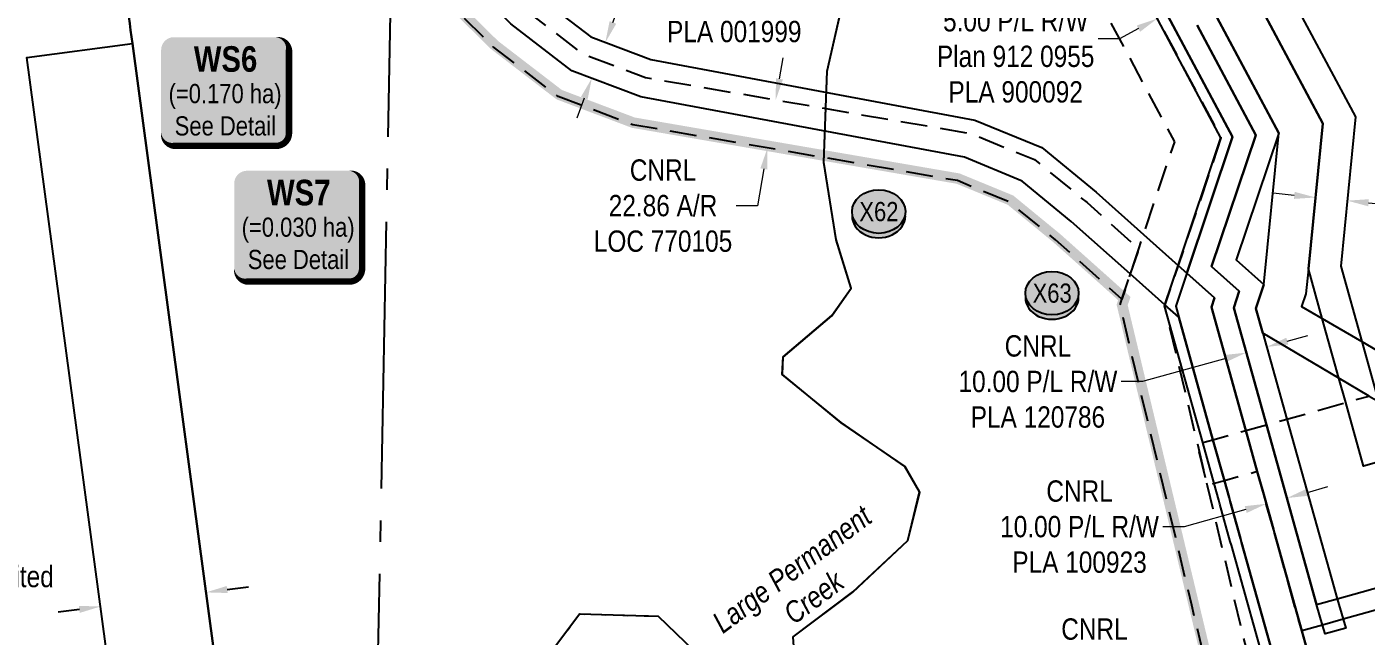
# Model space of a CAD drawing. Extents: x 405326 to 424052, y 6044755 to 6062236.
# Drawn here: x 411770 to 412399, y 6058086 to 6058372 of the extents above; entities that cross this region are included whole.
import ezdxf
from ezdxf.enums import TextEntityAlignment as Align

# ---------------------------------------------------------------- set-up
doc = ezdxf.new("R2010")
doc.units = 0
doc.header["$LTSCALE"] = 5
for name, pattern in [('foc-ACCESSROAD', [3.75, 2.5, -1.25]), ('foc-QUARTERLINE', [33, 25, -3, 2, -3]), ('foc-WHEELTRACKS', [2, 0.4, -1.6])]:
    doc.linetypes.add(name, pattern=pattern)
for name, color, linetype in [('F-AR', 190, 'foc-ACCESSROAD'), ('F-RW', 190, 'Continuous'), ('F-WS', 190, 'foc-ACCESSROAD'), ('L-SECQ', 8, 'foc-QUARTERLINE'), ('L-TITLEDB', 4, 'Continuous'), ('L-TITLEDB-T', 4, 'Continuous'), ('P-CROSSINGS', 250, 'Continuous'), ('P-PROPOSED', 10, 'Continuous'), ('P-TEMP-BLOCKS', 250, 'Continuous'), ('T-CREEK', 160, 'Continuous'), ('T-WATER-P3', 160, 'foc-WHEELTRACKS'), ('T-WATER-T', 170, 'Continuous')]:
    doc.layers.add(name, color=color, linetype=linetype)
doc.layers.add('F-AR-T', color=190, linetype='Continuous', lineweight=9)
doc.layers.add('F-RW-T', color=190, linetype='Continuous', lineweight=9)
doc.styles.add('80', font='ARIALN.TTF', dxfattribs={"height": 10})
doc.styles.add('80CG', font='ARIALN.TTF', dxfattribs={"height": 10})
doc.styles.add('80L', font='ARIALN.TTF', dxfattribs={"height": 10})
doc.styles.add('BOLD', font='ARIALNB.TTF')
doc.styles.add('Crossing', font='ARIALN.TTF', dxfattribs={"height": 10})
doc.styles.add('foc-LtypeFont', font='ARIALN.TTF', dxfattribs={"height": 7.35})
doc.linetypes.add('foc-TOPO-flowdirection-NOLINE', pattern='A,0,[">",foc-LtypeFont,S=0.3,R=0,X=0,Y=-0.945],-20,[">",foc-LtypeFont,S=0.3,R=0,X=0,Y=-0.945],0', length=20)
doc.dimstyles.new('Compass 5 000', dxfattribs={"dimscale": 5, "dimtxt": 9, "dimasz": 2, "dimexe": 0.2, "dimexo": 0.0625, "dimgap": 0.5, "dimtad": 0, "dimtih": 1, "dimtoh": 1, "dimzin": 0, "dimdsep": 46, "dimtxsty": '80CG', "dimcen": 0.1, "dimse1": 1, "dimse2": 1, "dimclrd": 256, "dimclrt": 256, "dimaunit": 1, "dimadec": 4, "dimazin": 0, "dimtfac": 0.06, "dimtofl": 0, "dimtmove": 0, "dimatfit": 1, "dimfxl": 0.2, "dimtolj": 1, "dimtzin": 0, "dimlwd": -1, "dimarcsym": 0})

# ---------------------------------------------------------------- blocks, each defined once
blk = doc.blocks.new('*D821')
at = {"layer": 'L-TITLEDB-T', "transparency": 16777216}
for p, q in [((411864.39, 6058108.06), (411874.3, 6058109.39)), ((411795.03, 6058098.75), (411785.12, 6058097.42))]:
    blk.add_line(p, q, dxfattribs=at)
for points in [[(411864.17, 6058109.71), (411864.61, 6058106.41), (411854.48, 6058106.73)], [(411794.81, 6058100.4), (411795.25, 6058097.1), (411804.94, 6058100.08)]]:
    blk.add_solid(points, dxfattribs=at)
at = {"layer": 'L-TITLEDB-T', "transparency": 16777216, "insert": (411715.86, 6058097.42), "char_height": 10, "attachment_point": 5, "style": '80CG'}
blk.add_mtext('\\A1;Alberta Resources Limited\\P50.00 Railway \\PPlan 792 0886', dxfattribs=at)
blk = doc.blocks.new('*D840')
at = {"layer": 'F-AR-T', "transparency": 16777216}
for p, q in [((412123.4, 6058347.56), (412125.1, 6058357.41)), ((412116.12, 6058305.32), (412113.15, 6058288.06)), ((412113.15, 6058288.06), (412103.15, 6058288.06))]:
    blk.add_line(p, q, dxfattribs=at)
for points in [[(412121.76, 6058347.84), (412125.04, 6058347.28), (412121.7, 6058337.7)], [(412114.48, 6058305.61), (412117.77, 6058305.04), (412117.82, 6058315.18)]]:
    blk.add_solid(points, dxfattribs=at)
at = {"layer": 'F-AR-T', "transparency": 16777216, "insert": (412068.82, 6058288.06), "char_height": 10, "attachment_point": 5, "style": '80CG'}
blk.add_mtext('\\A1;CNRL\\P22.86 A/R\\PLOC 770105', dxfattribs=at)
blk = doc.blocks.new('*D841')
at = {"layer": 'F-RW-T', "transparency": 16777216}
for p, q in [((412045.32, 6058374.05), (412053.15, 6058394.72)), ((412053.15, 6058394.72), (412063.15, 6058394.72)), ((412031.87, 6058338.53), (412028.33, 6058329.18))]:
    blk.add_line(p, q, dxfattribs=at)
for points in [[(412043.76, 6058374.64), (412046.88, 6058373.46), (412041.78, 6058364.7)], [(412030.32, 6058339.12), (412033.43, 6058337.94), (412035.42, 6058347.88)]]:
    blk.add_solid(points, dxfattribs=at)
at = {"layer": 'F-RW-T', "transparency": 16777216, "insert": (412102.24, 6058394.72), "char_height": 10, "attachment_point": 5, "style": '80CG'}
blk.add_mtext('\\A1;PGI\\P18.00 P/L R/W\\PPlan 022 1872\\PPLA 001999', dxfattribs=at)
blk = doc.blocks.new('*D845')
at = {"layer": 'F-RW-T', "transparency": 16777216}
for p, q in [((412371.05, 6058153.64), (412380.68, 6058156.33)), ((412342.15, 6058145.57), (412313.28, 6058137.5)), ((412313.28, 6058137.5), (412303.28, 6058137.5))]:
    blk.add_line(p, q, dxfattribs=at)
for points in [[(412370.6, 6058155.24), (412371.5, 6058152.03), (412361.42, 6058150.95)], [(412341.7, 6058147.17), (412342.6, 6058143.96), (412351.78, 6058148.26)]]:
    blk.add_solid(points, dxfattribs=at)
at = {"layer": 'F-RW-T', "transparency": 16777216, "insert": (412264.19, 6058137.5), "char_height": 10, "attachment_point": 5, "style": '80CG'}
blk.add_mtext('\\A1;CNRL\\P10.00 P/L R/W\\PPLA 100923', dxfattribs=at)
blk = doc.blocks.new('*D848')
at = {"layer": 'F-RW-T', "transparency": 16777216}
for p, q in [((412364.93, 6058292.93), (412354.98, 6058293.92)), ((412399.76, 6058289.46), (412409.71, 6058288.47))]:
    blk.add_line(p, q, dxfattribs=at)
for points in [[(412365.09, 6058294.59), (412364.76, 6058291.27), (412374.88, 6058291.94)], [(412399.92, 6058291.12), (412399.59, 6058287.81), (412389.8, 6058290.45)]]:
    blk.add_solid(points, dxfattribs=at)
at = {"layer": 'F-RW-T', "transparency": 16777216, "insert": (412448.79, 6058288.47), "char_height": 10, "attachment_point": 5, "style": '80CG'}
blk.add_mtext('\\A1;CNRL\\P15.00 P/L R/W\\PPLA 190249\\P(Expired)', dxfattribs=at)
blk = doc.blocks.new('*D849')
at = {"layer": 'F-RW-T', "transparency": 16777216}
for p, q in [((412361.64, 6058224.53), (412371.27, 6058227.22)), ((412332.75, 6058216.47), (412293.76, 6058205.58)), ((412293.76, 6058205.58), (412283.76, 6058205.58))]:
    blk.add_line(p, q, dxfattribs=at)
for points in [[(412361.19, 6058226.14), (412362.09, 6058222.93), (412352.01, 6058221.85)], [(412332.3, 6058218.07), (412333.19, 6058214.86), (412342.38, 6058219.16)]]:
    blk.add_solid(points, dxfattribs=at)
at = {"layer": 'F-RW-T', "transparency": 16777216, "insert": (412244.67, 6058205.58), "char_height": 10, "attachment_point": 5, "style": '80CG'}
blk.add_mtext('\\A1;CNRL\\P10.00 P/L R/W\\PPLA 120786', dxfattribs=at)
blk = doc.blocks.new('*D850')
at = {"layer": 'F-RW-T', "transparency": 16777216}
for p, q in [((412313.87, 6058382.91), (412322.68, 6058387.63)), ((412283, 6058366.41), (412273, 6058366.41)), ((412291.82, 6058371.13), (412283, 6058366.41))]:
    blk.add_line(p, q, dxfattribs=at)
for points in [[(412313.08, 6058384.38), (412314.65, 6058381.44), (412305.05, 6058378.2)], [(412291.04, 6058372.59), (412292.61, 6058369.66), (412300.64, 6058375.84)]]:
    blk.add_solid(points, dxfattribs=at)
at = {"layer": 'F-RW-T', "transparency": 16777216, "insert": (412234.23, 6058366.41), "char_height": 10, "attachment_point": 5, "style": '80CG'}
blk.add_mtext('\\A1;CNRL\\P5.00 P/L R/W\\PPlan 912 0955\\PPLA 900092', dxfattribs=at)
blk = doc.blocks.new('*U1027')
h = blk.add_hatch(color=191)
edge = h.paths.add_edge_path()
edge.add_line((-24, -32.51), (24, -32.51))
edge.add_arc((24, -26.51), 6, 270, 360)
edge.add_line((30, -26.51), (30, 12.5))
edge.add_arc((24, 12.5), 6, 0, 90)
edge.add_line((24, 18.5), (-24, 18.5))
edge.add_arc((-24, 12.5), 6, 90, 180)
edge.add_line((-30, 12.5), (-30, -26.51))
edge.add_arc((-24, -26.51), 6, 180, 270)
at = {"color": 250, "flags": 128}
blk.add_lwpolyline([(-24, -32.51, 3, 3, 0), (24, -32.51, 3, 3, 0.414214), (30, -26.51, 3, 3, 0), (30, 12.5, 3, 0, 0.414214), (24, 18.5, 0, 0, 0), (-24, 18.5, 0, 0, 0.414214), (-30, 12.5, 0, 0, 0), (-30, -26.51, 0, 3, 0.414214)], format="xyseb", close=True, dxfattribs=at)
at = {"flags": 128}
blk.add_lwpolyline([(-17.88, 15.76, 0, 7.5, 0), (0, 0, 0, 0, 0)], format="xyseb", dxfattribs=at)
at = {"color": 250}
for tag, p, height, style in [('TEMP_AREA_W1_001', (-9.21, 2.24), 12, 'BOLD'), ('ENTER_TEXT_001', (-30.66, -12.47), 9, '80')]:
    blk.add_attdef(tag, p, '', height=height, dxfattribs=dict(at, style=style))
blk = doc.blocks.new('xing2')
h = blk.add_hatch(color=50)
h.dxf.hatch_style = 1
edge = h.paths.add_edge_path()
edge.add_ellipse((0, 0), major_axis=(-12.5, 0), ratio=0.816297, start_angle=0, end_angle=360)
h = blk.add_hatch(color=250)
h.dxf.hatch_style = 1
edge = h.paths.add_edge_path()
edge.add_ellipse((0, -2.05), major_axis=(-12.5, 0), ratio=0.816297, start_angle=0, end_angle=180)
edge.add_line((12.5, -2.05), (12.5, 0))
edge.add_ellipse((0, 0), major_axis=(-12.5, 0), ratio=0.816297, start_angle=0, end_angle=180, ccw=False)
edge.add_line((-12.5, 0), (-12.5, -2.05))
at = {"color": 250}
blk.add_ellipse((0, 0), major_axis=(-12.5, 0), ratio=0.816297, dxfattribs=at)
blk.add_ellipse((0, -2.05), major_axis=(-12.5, 0), ratio=0.816297, start_param=0, end_param=3.141593, dxfattribs=at)
at = {"color": 250, "style": 'Crossing'}
blk.add_attdef('CROSSING', text='', height=9, dxfattribs=at).set_placement((0.09, 0.02), align=Align.MIDDLE_CENTER)
at = {"color": 250, "style": 'Crossing', "flags": 1}
for tag, p in [('OWNER', (0.09, -12.49)), ('DESCRIPTION', (0.09, -25.77)), ('LOCATION', (0.09, -39.3)), ('DWG_REF', (0.09, -52.84))]:
    blk.add_attdef(tag, text='', height=9, dxfattribs=at).set_placement(p, align=Align.MIDDLE_CENTER)
blk = doc.blocks.new('*U1121')
h = blk.add_hatch(color=111)
edge = h.paths.add_edge_path()
edge.add_line((-24, -33.52), (24, -33.52))
edge.add_arc((24, -27.52), 6, 270, 360)
edge.add_line((30, -27.52), (30, 12.5))
edge.add_arc((24, 12.5), 6, 0, 90)
edge.add_line((24, 18.5), (-24, 18.5))
edge.add_arc((-24, 12.5), 6, 90, 180)
edge.add_line((-30, 12.5), (-30, -27.52))
edge.add_arc((-24, -27.52), 6, 180, 270)
at = {"color": 250, "flags": 128}
blk.add_lwpolyline([(-24, -33.52, 3, 3, 0), (24, -33.52, 3, 3, 0.414214), (30, -27.52, 3, 3, 0), (30, 12.5, 3, 0, 0.414214), (24, 18.5, 0, 0, 0), (-24, 18.5, 0, 0, 0.414214), (-30, 12.5, 0, 0, 0), (-30, -27.52, 0, 3, 0.414214)], format="xyseb", close=True, dxfattribs=at)
at = {"flags": 128}
blk.add_lwpolyline([(-13.56, -24.58, 0, 7.5, 0), (0, 0, 0, 0, 0)], format="xyseb", dxfattribs=at)
at = {"color": 250}
for tag, p, height, style in [('TEMP_AREA_W1_001', (-9.21, 2.24), 12, 'BOLD'), ('ENTER_TEXT_001', (-30.66, -12.47), 9, '80')]:
    blk.add_attdef(tag, p, '', height=height, dxfattribs=dict(at, style=style))

msp = doc.modelspace()

# ---------------------------------------------------------------- linework, layer by layer
at = {"layer": 'F-AR', "flags": 128}
for points in [[(411737.728, 6058466.1), (411748.461, 6058465.715), (411767.196, 6058466.641), (411787.236, 6058468.706), (411806.103, 6058471.5), (411839.011, 6058475.711), (411846.044, 6058475.661), (411864.632, 6058475.529), (411869.271, 6058474.364), (411884.118, 6058470.636), (411915.718, 6058459.798), (411941.077, 6058442.032), (411942.255, 6058440.873), (412004.187, 6058379.945), (412030.889, 6058359.451), (412060.627, 6058348.221), (412213.289, 6058321.934), (412243.113, 6058309.68), (412267.707, 6058289.509), (412291.935, 6058267.864), (412291.478, 6058266.505), (412287.967, 6058256.054), (412284.017, 6058244.295), (412276.69, 6058250.864), (412252.845, 6058272.136), (412231.262, 6058289.836), (412206.929, 6058299.834), (412054.597, 6058326.066), (412019.652, 6058339.26), (411989.156, 6058362.667), (411941.643, 6058409.408), (411926.402, 6058424.402), (411905.247, 6058439.222), (411877.615, 6058448.699), (411861.726, 6058452.689), (411850.194, 6058452.771), (411840.199, 6058452.842), (411833.762, 6058452.125), (411790.117, 6058446.022), (411768.934, 6058443.84), (411748.617, 6058442.835), (411733.649, 6058443.372), (411710.507, 6058451.326), (411701.642, 6058454.326), (411698.323, 6058456.201), (411679.054, 6058467.01), (411665.741, 6058473.978), (411595.778, 6058512.771), (411494.832, 6058606.281), (411487.532, 6058613.044), (411483.012, 6058617.188), (411475.68, 6058624.016), (411464.665, 6058634.226), (411453.667, 6058644.401), (411293.809, 6058792.379), (411262.061, 6058808.261), (411158.586, 6058860.086), (411128.71, 6058874.948), (411063.374, 6058907.684), (410808.555, 6059007.783), (410731.279, 6059009.846), (410723.264, 6059010.059), (410723.142, 6059013.539), (410723.044, 6059016.359), (410722.693, 6059026.368), (410722.472, 6059030.051), (410722.399, 6059032.972), (410730.405, 6059032.818), (410813.118, 6059030.641), (411072.676, 6058928.723), (411129.209, 6058900.413), (411159.084, 6058885.452), (411306.924, 6058811.418), (411311.388, 6058807.282), (411469.763, 6058660.604), (411480.77, 6058650.401), (411491.794, 6058640.193), (411492.389, 6058639.653), (411499.168, 6058633.351), (411499.786, 6058632.807), (411503.173, 6058629.671), (411510.48, 6058622.905), (411514.34, 6058619.362), (411569.974, 6058567.817), (411577.309, 6058561.025), (411609.252, 6058531.479), (411676.817, 6058493.962), (411690.076, 6058486.865), (411711.089, 6058475.28), (411737.728, 6058466.1)], [(415923.264, 6054736.242), (415930.246, 6054734.844), (415953.47, 6054738.365), (415960.494, 6054739.429), (415979.685, 6054746.357), (415992.577, 6054751.01), (416488.77, 6055136.055), (416757.219, 6055346.757), (416839.048, 6055410.983), (416850.896, 6055420.28), (416874.403, 6055438.699), (416899.582, 6055458.416), (416900.238, 6055458.923), (416907.455, 6055464.579), (416928.701, 6055481.221), (416936.574, 6055487.384), (417052.359, 6055578.067), (417062.872, 6055586.366), (417068.057, 6055590.458), (417090.748, 6055608.322), (417115.866, 6055628.138), (417131.641, 6055640.428), (417143.472, 6055649.699), (417159.204, 6055662.043), (417184.341, 6055681.775), (417485.937, 6055918.493), (417501.668, 6055930.841), (417571.347, 6055985.535), (417601.949, 6056009.558), (417692.273, 6056080.461), (417908.501, 6056245.328), (417909.606, 6056246.178), (417933.46, 6056264.371), (417947.157, 6056274.808), (418072.619, 6056370.484), (418140.146, 6056421.996), (418156.114, 6056434.177), (418176.083, 6056449.413), (418182.492, 6056454.267), (418184.051, 6056455.507), (418193.469, 6056441.083), (418195.015, 6056438.715), (418187.05, 6056432.627), (418166.797, 6056417.147), (418150.84, 6056404.95), (418084.818, 6056354.489), (417979.576, 6056274.233), (417945.659, 6056248.379), (417940.91, 6056244.753), (417929.753, 6056236.253), (417764.029, 6056109.985), (417744.662, 6056095.217), (417704.544, 6056064.627), (417601.48, 6055983.726), (417570.877, 6055959.704), (417514.036, 6055915.085), (417498.305, 6055902.736), (417196.801, 6055666.089), (417171.656, 6055646.348), (417155.924, 6055634.003), (417144.088, 6055624.727), (417128.324, 6055612.457), (417103.186, 6055592.644), (417075.206, 6055570.622), (416948.999, 6055471.74), (416941.129, 6055465.574), (416931.924, 6055458.358), (416919.885, 6055448.93), (416912.016, 6055442.764), (416886.839, 6055423.042), (416863.269, 6055404.574), (416851.473, 6055395.314), (416756.746, 6055320.963), (416501.117, 6055120.323), (416074.933, 6054789.596), (416057.462, 6054776.04), (416002.34, 6054733.272), (415981.724, 6054725.831), (415968.832, 6054721.179), (415965.434, 6054719.952), (415953.094, 6054718.081), (415937.053, 6054715.65), (415929.768, 6054714.546), (415922.887, 6054715.922), (415921.458, 6054716.209), (415867.274, 6054727.049), (415774.488, 6054761.356), (415125.885, 6055010.655), (415056.365, 6055037.376), (414897.22, 6055099.804), (414833.542, 6055144.988), (414799.506, 6055179.013), (414690.73, 6055318.716), (414653.998, 6055350.612), (414572.209, 6055403.461), (414529.343, 6055437.123), (414461.949, 6055505.541), (414461.266, 6055506.768), (414370.968, 6055669.477), (414353.996, 6055686.439), (414346.311, 6055690.561), (414316.447, 6055706.582), (414315.436, 6055707.124), (414261.65, 6055720.117), (414255.418, 6055721.622), (414237.829, 6055723.124), (414174.83, 6055728.502), (414074.625, 6055730.496), (414026.072, 6055743.414), (413984.446, 6055781.822), (413898.96, 6055904.499), (413863.652, 6055950.587), (413844.429, 6055967.969), (413774.868, 6056000.798), (413676.108, 6056020.696), (413645.674, 6056033.287), (413531.694, 6056096.775), (413521.651, 6056104.386), (413475.726, 6056139.194), (413442.188, 6056177.797), (413391.404, 6056274.696), (413384.283, 6056288.285), (413380.861, 6056294.813), (413353.016, 6056333.334), (413343.129, 6056347.019), (413328.384, 6056363.989), (413311.047, 6056383.953), (413261.396, 6056424.812), (413189.601, 6056464.66), (413089.305, 6056539.582), (413023.411, 6056611.556), (412888.005, 6056783.881), (412838.506, 6056820.791), (412744.217, 6056876.271), (412714.388, 6056893.824), (412655.947, 6056928.209), (412623.501, 6056964.709), (412599.579, 6057001.404), (412579.181, 6057072.543), (412570.379, 6057101.728), (412553.46, 6057173.76), (412535.278, 6057251.182), (412489.073, 6057487.981), (412485.203, 6057507.818), (412479.237, 6057538.396), (412474.387, 6057567.144), (412471.812, 6057582.408), (412469.249, 6057597.602), (412466.674, 6057612.863), (412465.024, 6057622.645), (412465.22, 6057628.622), (412466.669, 6057672.716), (412463.863, 6057703.474), (412462.413, 6057710.542), (412460.339, 6057720.646), (412452.582, 6057759.104), (412436.625, 6057806.675), (412357.132, 6057970.54), (412352.982, 6057982.197), (412342.721, 6058011.047), (412333.065, 6058042.811), (412328.729, 6058057.121), (412322.438, 6058077.241), (412316.843, 6058100.644), (412283.152, 6058241.579), (412284.045, 6058244.237), (412287.986, 6058256.038), (412291.514, 6058266.47), (412291.962, 6058267.806), (412294.237, 6058274.584), (412308.84, 6058318.093), (412267.435, 6058395.408), (412259.804, 6058409.675), (412255.984, 6058416.807), (412248.536, 6058430.769), (412271.544, 6058430.258), (412278.064, 6058418.064), (412285.652, 6058403.876), (412289.472, 6058396.729), (412297.1, 6058382.462), (412330.546, 6058319.913), (412310.473, 6058260.106), (412304.236, 6058241.541), (412304.067, 6058241.04), (412319.483, 6058176.327), (412324.103, 6058156.861), (412341.687, 6058082.678), (412347.676, 6058062.837), (412352.042, 6058048.357), (412356.417, 6058033.879), (412361.359, 6058017.505), (412374.116, 6057981.779), (412375.286, 6057978.512), (412381.983, 6057964.738), (412393.485, 6057941.087), (412454.989, 6057814.729), (412471.808, 6057764.794), (412481.065, 6057719.204), (412483.126, 6057709.029), (412483.72, 6057706.098), (412486.574, 6057676.285), (412486.677, 6057672.674), (412486.266, 6057660.171), (412485.525, 6057637.616), (412485.078, 6057623.993), (412485.545, 6057621.223), (412488.118, 6057605.962), (412490.679, 6057590.77), (412493.253, 6057575.505), (412494.365, 6057568.778), (412498.341, 6057545.186), (412498.574, 6057543.802), (412498.864, 6057542.226), (412504.262, 6057514.562), (412508.132, 6057494.726), (412554.833, 6057255.385), (412574.098, 6057173.352), (412589.726, 6057106.816), (412598.404, 6057078.055), (412617.974, 6057009.806), (412640.254, 6056975.631), (412668.145, 6056944.236), (412714.829, 6056916.767), (412744.659, 6056899.214), (412849.586, 6056837.474), (412902.088, 6056798.325), (413038.671, 6056624.505), (413102.784, 6056554.476), (413200.487, 6056481.49), (413272.695, 6056441.414), (413325.048, 6056398.331), (413355.337, 6056363.456), (413358.952, 6056359.3), (413378.024, 6056332.84), (413397.26, 6056306.16), (413397.949, 6056305.168), (413399.834, 6056301.571), (413403.614, 6056294.36), (413406.955, 6056287.984), (413458.771, 6056189.119), (413489.197, 6056154.096), (413522.122, 6056129.095), (413542.373, 6056113.718), (413654.392, 6056051.322), (413681.96, 6056039.917), (413781.203, 6056019.922), (413855.644, 6055984.79), (413878.417, 6055964.196), (413915.109, 6055916.304), (413999.608, 6055795.042), (414035.997, 6055761.469), (414077.436, 6055750.443), (414175.229, 6055748.495), (414258.633, 6055741.421), (414316.839, 6055727.36), (414322.628, 6055725.961), (414346.736, 6055713.028), (414366.048, 6055702.667), (414387.091, 6055681.639), (414478.112, 6055517.631), (414489.386, 6055506.181), (414542.696, 6055452.064), (414583.837, 6055419.757), (414666.041, 6055366.64), (414705.314, 6055332.54), (414814.523, 6055192.279), (414846.489, 6055160.321), (414906.798, 6055117.528), (415056.929, 6055058.637), (415063.668, 6055055.994), (415076.468, 6055051.074), (415126.283, 6055031.927), (415781.544, 6054780.069), (415872.736, 6054746.352), (415923.264, 6054736.242)]]:
    msp.add_lwpolyline(points, close=True, dxfattribs=at)
at = {"layer": 'F-RW'}
for points in [[(412358.179, 6058065.933), (412340.242, 6058130.136), (412339.72, 6058132.002), (412334.862, 6058149.391), (412334.342, 6058151.255), (412332.156, 6058159.076), (412326.777, 6058178.331), (412310.741, 6058235.728), (412304.236, 6058241.541), (412287.967, 6058256.054), (412260.332, 6058280.707), (412237.243, 6058299.643), (412210.165, 6058310.769), (412058.429, 6058339.185), (412026.088, 6058351.398), (411997.489, 6058373.348), (411942.892, 6058427.048), (411942.003, 6058427.924), (411934.557, 6058435.259), (411905.085, 6058455.905), (411871.199, 6058467.65), (411836.681, 6058468.313), (411802.466, 6058465.221), (411744.248, 6058460.472)], [(412399.978, 6058198.782), (412385.859, 6058207.152), (412350.214, 6058228.285), (412346.962, 6058239.934), (412350.716, 6058251.082), (412357.749, 6058322.096), (412318.863, 6058394.789)], [(412318.863, 6058394.789), (412357.749, 6058322.096), (412337.703, 6058262.635), (412350.716, 6058251.082), (412346.962, 6058239.934), (412350.214, 6058228.285), (412361.46, 6058187.994), (412382.315, 6058113.289), (412385.076, 6058103.699), (412387.842, 6058094.098), (412389.052, 6058089.898), (412389.052, 6058089.898), (412379.423, 6058087.2), (412378.189, 6058091.396), (412375.369, 6058100.986), (412351.831, 6058185.299), (412336.504, 6058240.21), (412339.122, 6058248.002), (412326.12, 6058259.558), (412346.882, 6058321.216), (412319.306, 6058372.764)], [(412009.305, 6058386.947), (412034.909, 6058367.297), (412063.158, 6058356.602), (412215.12, 6058328.143), (412246.545, 6058315.341), (412272.007, 6058294.408), (412294.237, 6058274.584), (412310.473, 6058260.106), (412314.532, 6058256.491), (412327.511, 6058244.931), (412326.023, 6058240.482), (412342.192, 6058182.597), (412347.569, 6058163.344), (412350.262, 6058153.701), (412355.123, 6058136.3), (412355.641, 6058134.445), (412368.428, 6058088.664), (412377.536, 6058056.052)], [(412363.938, 6058385.319), (412393.711, 6058329.712), (412386.749, 6058259.754), (412396.643, 6058224.312), (412404.477, 6058196.247)], [(412353.399, 6058064.506), (412335.429, 6058128.788), (412334.908, 6058130.656), (412330.05, 6058148.041), (412329.528, 6058149.909), (412327.354, 6058157.72), (412321.974, 6058176.975), (412304.067, 6058241.04), (412304.236, 6058241.541), (412310.473, 6058260.106), (412330.546, 6058319.913), (412297.1, 6058382.462)], [(412440.713, 6058108.9), (412387.842, 6058094.098), (412378.189, 6058091.396), (412368.428, 6058088.664), (412355.641, 6058134.445), (412355.122, 6058136.3), (412350.262, 6058153.701), (412347.569, 6058163.343), (412342.191, 6058182.597), (412326.023, 6058240.482), (412327.511, 6058244.93), (412314.532, 6058256.491), (412335.972, 6058320.366), (412304.505, 6058379.208)], [(412304.505, 6058379.208), (412335.972, 6058320.366), (412314.532, 6058256.491), (412309.295, 6058240.905), (412310.741, 6058235.728), (412326.778, 6058178.327), (412332.158, 6058159.072), (412334.342, 6058151.255), (412334.862, 6058149.391), (412339.72, 6058132.002), (412340.242, 6058130.136), (412358.179, 6058065.933)], [(412348.874, 6058381.678), (412378.334, 6058326.656), (412371.545, 6058258.433), (412370.387, 6058246.797), (412368.329, 6058240.784), (412378.05, 6058235.128), (412396.643, 6058224.312), (412427.296, 6058206.479)], [(412411.804, 6058170.001), (412397.356, 6058165.967), (412389.05, 6058195.721), (412385.859, 6058207.152), (412378.05, 6058235.128), (412371.545, 6058258.433), (412378.334, 6058326.656), (412348.874, 6058381.678)], [(412319.305, 6058372.762), (412346.872, 6058321.226), (412326.118, 6058259.56), (412339.115, 6058248.004), (412336.5, 6058240.211), (412351.829, 6058185.297), (412351.829, 6058185.297), (412375.369, 6058100.986), (412385.076, 6058103.699), (412437.979, 6058118.487)]]:
    msp.add_lwpolyline(points, dxfattribs=at)
at = {"layer": 'F-WS', "flags": 128}
msp.add_lwpolyline([(412482.585, 6058201.138), (412534.62, 6058013.874), (412540.136, 6057994.025), (412488.198, 6057979.525), (412466.339, 6057973.429), (412446.869, 6057967.994), (412435.532, 6057964.832), (412432.256, 6057963.916), (412412.436, 6057958.381), (412406.593, 6057970.856), (412398.051, 6057951.437), (412395.375, 6057945.349), (412393.485, 6057941.087), (412381.983, 6057964.738), (412384.068, 6057969.423), (412386.751, 6057975.49), (412389.399, 6057981.477), (412395.317, 6057994.85), (412393.631, 6057998.439), (412381.564, 6058041.632), (412377.536, 6058056.051), (412368.428, 6058088.664), (412355.641, 6058134.445), (412355.123, 6058136.3), (412350.262, 6058153.701), (412347.569, 6058163.344), (412332.156, 6058159.076), (412327.351, 6058157.744), (412324.103, 6058156.861), (412319.483, 6058176.327), (412321.972, 6058177), (412326.777, 6058178.331), (412342.192, 6058182.597), (412351.831, 6058185.297), (412361.46, 6058187.993), (412389.05, 6058195.721), (412399.978, 6058198.782), (412404.477, 6058196.247), (412424.628, 6058184.895), (412463.324, 6058195.747), (412482.585, 6058201.138)], close=True, dxfattribs=at)
at = {"layer": 'L-SECQ'}
msp.add_line((411933.495, 6057990.515), (411948.359, 6058754.709), dxfattribs=at)
at = {"layer": 'L-TITLEDB', "linetype": 'Continuous'}
msp.add_lwpolyline([(411819.916, 6058364.208, 0.0142159), (411803.702, 6058463.525, -0.0142159)], format="xyb", close=True, dxfattribs=at)
for points in [[(411819.347, 6057992.775), (411770.374, 6058357.566), (411819.916, 6058364.208), (411869.915, 6057991.774), (411917.03, 6057640.816), (411925.608, 6057585.08), (411987.192, 6057184.981), (411995.949, 6057128.086), (411987.192, 6057184.981), (411925.608, 6057585.08), (411917.03, 6057640.816), (411869.915, 6057991.774), (411819.916, 6058364.208)], [(411819.347, 6057992.775), (411867.487, 6057634.174), (411917.997, 6057193.722), (411918.844, 6057186.335), (411926.591, 6057118.785), (411918.844, 6057186.335), (411917.997, 6057193.722), (411867.487, 6057634.174), (411819.347, 6057992.775), (411770.374, 6058357.566)]]:
    msp.add_lwpolyline(points, dxfattribs=at)
at = {"layer": 'P-PROPOSED', "const_width": 4.998, "flags": 128}
msp.add_lwpolyline([(411850.201, 6058453.771), (411861.853, 6058453.687), (411877.899, 6058449.658), (411905.705, 6058440.122), (411927.044, 6058425.173), (411942.344, 6058410.121), (411989.813, 6058363.423), (412020.144, 6058340.143), (412054.86, 6058327.035), (412207.207, 6058300.8), (412231.78, 6058290.704), (412253.495, 6058272.896), (412277.357, 6058251.608), (412285.201, 6058244.541), (412284.191, 6058241.533), (412317.816, 6058100.877), (412323.402, 6058077.507)], dxfattribs=at)
at = {"layer": 'T-CREEK', "linetype": 'foc-TOPO-flowdirection-NOLINE', "flags": 128}
msp.add_lwpolyline([(412494.45, 6056250.375), (412485.932, 6056270.678), (412495.934, 6056278.518), (412525.934, 6056287.206), (412509.06, 6056318.735), (412497.454, 6056356.349), (412492.204, 6056400.179), (412480.914, 6056431.919), (412483.275, 6056436.11), (412515.251, 6056452.622), (412529.099, 6056488.751), (412494.918, 6056555.981), (412475.74, 6056586.734), (412452.873, 6056607.652), (412451.843, 6056615.996), (412465.05, 6056653.401), (412481.792, 6056687.556), (412475.368, 6056704.79), (412458.722, 6056709.221), (412452.583, 6056719.222), (412447.911, 6056736.563), (412481.123, 6056771.246), (412484.28, 6056790.897), (412485.652, 6056799.438), (412476.127, 6056802.262), (412446.652, 6056795.854), (412440.937, 6056805.38), (412432.772, 6056828.422), (412455.297, 6056877.18), (412451.746, 6056922.435), (412444.192, 6056928.039), (412411.494, 6056939.27), (412401.348, 6056976.265), (412436.933, 6056991.745), (412447.464, 6056998.562), (412444.199, 6057023.43), (412439.997, 6057035.637), (412415.659, 6057046.644), (412399.417, 6057061.362), (412406.064, 6057076.278), (412398.671, 6057096.903), (412314.265, 6057102.471), (412303.23, 6057106.143), (412301.494, 6057113.773), (412334.641, 6057155.06), (412347.443, 6057159.979), (412372.357, 6057184.868), (412372.481, 6057193.684), (412354.752, 6057218.414), (412331.293, 6057238.667), (412299.094, 6057261.379), (412292.523, 6057304.854), (412258.492, 6057310.248), (412250.01, 6057315.039), (412248.268, 6057316.019), (412239.826, 6057326.019), (412225.23, 6057360.732), (412231.122, 6057380.284), (412248.075, 6057381.649), (412249.721, 6057390.016), (412263.975, 6057417.882), (412260.093, 6057436.226), (412237.947, 6057441.296), (412228.843, 6057456.683), (412246.807, 6057466.155), (412254.944, 6057467.76), (412276.19, 6057488.559), (412275.048, 6057515.633), (412269.623, 6057527.028), (412243.393, 6057552.895), (412224.357, 6057584.498), (412220.93, 6057596.053), (412221.384, 6057614.04), (412221.803, 6057630.628), (412234.597, 6057669.3), (412244.522, 6057676.706), (412253.261, 6057699.635), (412239.241, 6057717.863), (412246.311, 6057730.09), (412261.234, 6057737.158), (412285.307, 6057731.853), (412307.983, 6057740.937), (412315.035, 6057784.922), (412326.189, 6057791.606), (412369.667, 6057782.744), (412387.631, 6057797.281), (412382.022, 6057809.991), (412334.833, 6057864.452), (412285.662, 6057917.5), (412251.678, 6057932.814), (412243.912, 6057976.276), (412227.436, 6057995.954), (412213.478, 6057995.626), (412192.241, 6057987.006), (412179.344, 6057994.552), (412164.387, 6058008.602), (412177.19, 6058018.644), (412175.963, 6058024.49), (412152.39, 6058046.398), (412131.844, 6058056.707), (412129.859, 6058085.859), (412157.832, 6058106.888), (412183.687, 6058131.005), (412189.23, 6058153.756), (412182.344, 6058165.712), (412152.406, 6058186.239), (412124.815, 6058208.853), (412125.146, 6058217.038), (412147.997, 6058236.474), (412157.082, 6058249.374), (412150.103, 6058272.148), (412144.314, 6058308.37), (412145.86, 6058351.117), (412155.217, 6058392.523), (412157.581, 6058434.219), (412150.408, 6058476.693), (412147.509, 6058521.013), (412155.316, 6058560.365), (412145.718, 6058600.129), (412139.022, 6058641.563), (412123.939, 6058675.65), (412089.355, 6058735.949), (412060.226, 6058855.429), (412061.719, 6058891.519), (412061.885, 6058892.427)], dxfattribs=at)
at = {"layer": 'T-CREEK', "flags": 128}
msp.add_lwpolyline([(412129.813, 6058085.94), (412157.786, 6058106.969), (412183.641, 6058131.085), (412189.184, 6058153.836), (412182.298, 6058165.792), (412152.36, 6058186.32), (412124.769, 6058208.934), (412125.1, 6058217.119), (412147.951, 6058236.554), (412157.036, 6058249.455), (412150.057, 6058272.229), (412144.268, 6058308.451), (412145.814, 6058351.198), (412155.171, 6058392.604), (412157.535, 6058434.3), (412150.362, 6058476.773), (412147.463, 6058521.094), (412155.27, 6058560.446), (412145.672, 6058600.21), (412138.976, 6058641.644), (412123.893, 6058675.73), (412089.309, 6058736.03), (412060.18, 6058855.509)], dxfattribs=at)
at = {"layer": 'T-WATER-P3', "flags": 128}
msp.add_lwpolyline([(411601.944, 6057897.1), (411644.9, 6057910.603), (411736.863, 6057916.87), (411776.576, 6057927.98), (411848.173, 6057972.371), (411876.025, 6057979.39), (411942.723, 6058011.701), (412001.437, 6058051.978), (412013.84, 6058075.614), (412029.697, 6058096.591), (412066.606, 6058095.521), (412091.532, 6058071.518), (412121.796, 6058058.899), (412131.798, 6058056.788)], dxfattribs=at)
at = {"layer": 'T-WATER-P3', "linetype": 'foc-TOPO-flowdirection-NOLINE', "flags": 128}
msp.add_lwpolyline([(411601.944, 6057897.1), (411644.9, 6057910.603), (411736.863, 6057916.87), (411776.576, 6057927.98), (411848.173, 6057972.371), (411876.025, 6057979.39), (411942.723, 6058011.701), (412001.437, 6058051.978), (412013.84, 6058075.614), (412029.697, 6058096.591), (412066.606, 6058095.521), (412091.532, 6058071.518), (412121.796, 6058058.899), (412131.798, 6058056.788)], dxfattribs=at)

# ---------------------------------------------------------------- block references
at = {"layer": 'P-CROSSINGS', "color": 5, "xscale": 0.999551, "yscale": 0.999551, "zscale": 0.999551}
for p, values in [((412169.993, 6058285.302), {'CROSSING': 'X62'}), ((412251.268, 6058247.061), {'CROSSING': 'X63'})]:
    msp.add_blockref('xing2', p, dxfattribs=at).add_auto_attribs(values)
at = {"layer": 'P-TEMP-BLOCKS', "color": 6}
ref = msp.add_blockref('*U1027', (411863.387, 6058348.638), dxfattribs=dict(at, xscale=0.999551, yscale=0.999551, zscale=0.999551))
ref.add_attrib('TEMP_AREA_W1_001', 'WS6', (411848.721, 6058350.902), dxfattribs={"layer": '0', "color": 250, "height": 11.9946, "style": 'BOLD'})
ref.add_attrib('ENTER_TEXT_001', '(=0.170 ha)', (411836.89, 6058336.173), dxfattribs={"layer": '0', "color": 250, "height": 8.99596, "style": '80'})
ref.add_attrib('ENTER_TEXT_002', 'See Detail', (411839.755, 6058321.021), dxfattribs={"layer": '0', "color": 250, "height": 8.996, "style": '80'})
at = {"layer": 'P-TEMP-BLOCKS', "color": 2}
ref = msp.add_blockref('*U1121', (411897.664, 6058285.99), dxfattribs=dict(at, xscale=0.999551, yscale=0.999551, zscale=0.999551))
ref.add_attrib('TEMP_AREA_W1_001', 'WS7', (411883.063, 6058288.253), dxfattribs={"layer": '0', "color": 250, "height": 11.9946, "style": 'BOLD'})
ref.add_attrib('ENTER_TEXT_001', '(=0.030 ha)', (411871.167, 6058273.525), dxfattribs={"layer": '0', "color": 250, "height": 8.99596, "style": '80'})
ref.add_attrib('ENTER_TEXT_002', 'See Detail', (411874.033, 6058258.372), dxfattribs={"layer": '0', "color": 250, "height": 8.996, "style": '80'})

# ---------------------------------------------------------------- texts
at = {"layer": 'F-RW-T', "insert": (412271.192, 6058072.782), "char_height": 9.99551, "attachment_point": 5, "style": '80CG'}
msp.add_mtext('\\A1;CNRL\\P15.00 P/L R/W\\PPLA 130491', dxfattribs=at)
at = {"layer": 'T-WATER-T', "insert": (412090.666, 6058094.915), "char_height": 9.99551, "attachment_point": 1, "rotation": 36.885992, "style": '80L'}
msp.add_mtext_dynamic_manual_height_columns('\\pi0.24089;{\\fArial Narrow|b0|i1|c0|p34;Large Permanent \\P\\pi29.45696;Creek}', width=89.02318, gutter_width=49.978, heights=[0], dxfattribs=at)

# ---------------------------------------------------------------- dimensions: what is measured, and where the dimension line sits
at = {"layer": 'F-AR-T'}
dim = msp.add_linear_dim(base=(412117.822, 6058315.178), p1=(412105.897, 6058340.426), p2=(412102.018, 6058317.9), angle=260.229249, text='CNRL\\P22.86 A/R\\PLOC 770105', dimstyle='Compass 5 000', dxfattribs=at)
dim.commit()
dim.dimension.update_dxf_attribs({"geometry": '*D840', "text_midpoint": (412068.817, 6058288.059), "dimtype": 161})
at = {"layer": 'F-RW-T'}
for base, p1, p2, angle, text, picture, middle in [((412041.781, 6058364.695), (412041.173, 6058345.702), (412047.539, 6058362.515), 69.263388, 'PGI\\P18.00 P/L R/W\\PPlan 022 1872\\PPLA 001999', '*D841', (412102.236, 6058394.724)), ((412300.641, 6058375.84), (412314.835, 6058359.892), (412310.428, 6058357.536), 208.133789, 'CNRL\\P5.00 P/L R/W\\PPlan 912 0955\\PPLA 900092', '*D850', (412234.235, 6058366.41)), ((412342.378, 6058219.156), (412353.902, 6058215.074), (412344.268, 6058212.385), 195.596528, 'CNRL\\P10.00 P/L R/W\\PPLA 120786', '*D849', (412244.673, 6058205.585)), ((412351.783, 6058148.257), (412361.688, 6058149.992), (412352.05, 6058147.3), 195.605033, 'CNRL\\P10.00 P/L R/W\\PPLA 100923', '*D845', (412264.19, 6058137.502))]:
    dim = msp.add_linear_dim(base=base, p1=p1, p2=p2, angle=angle, text=text, dimstyle='Compass 5 000', dxfattribs=at)
    dim.commit()
    dim.dimension.update_dxf_attribs({"geometry": picture, "text_midpoint": middle, "dimtype": 161})
dim = msp.add_aligned_dim(p1=(412375.135, 6058294.504), p2=(412390.06, 6058293.019), distance=-2.577, text='CNRL\\P15.00 P/L R/W\\PPLA 190249\\P(Expired)', dimstyle='Compass 5 000', dxfattribs=at)
dim.commit()
dim.dimension.update_dxf_attribs({"geometry": '*D848', "text_midpoint": (412448.792, 6058288.474)})
at = {"layer": 'L-TITLEDB-T', "color": 3}
dim = msp.add_aligned_dim(p1=(411853.854, 6058111.409), p2=(411804.313, 6058104.759), distance=4.719, text='Alberta Resources Limited\\P50.00 Railway \\PPlan 792 0886', dimstyle='Compass 5 000', dxfattribs=at)
dim.commit()
dim.dimension.update_dxf_attribs({"geometry": '*D821', "text_midpoint": (411715.863, 6058097.42)})

doc.saveas('drawing.dxf')
